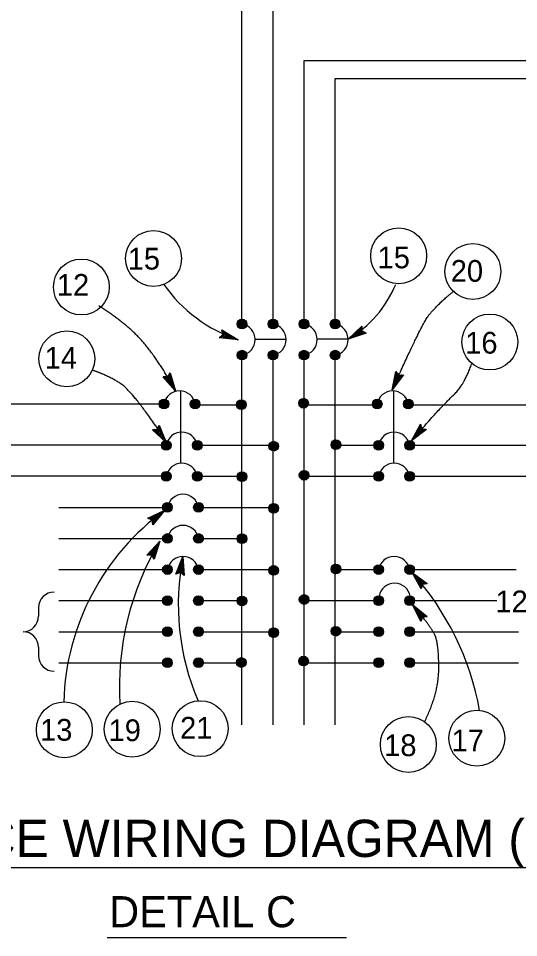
# Model space of a CAD drawing. Extents: x -893 to 867, y -474 to 712.
# Drawn here: x 151.4 to 312.5, y 206.5 to 502.3 of the extents above; entities that cross this region are included whole.
import ezdxf

# ---------------------------------------------------------------- set-up
doc = ezdxf.new("R2010")
doc.units = 0
doc.layers.add('es_CELL-anno', color=7, linetype='Continuous')
doc.layers.add('es_LIGHTING', color=7, linetype='Continuous')

msp = doc.modelspace()

# ---------------------------------------------------------------- linework, layer by layer
at = {"layer": 'es_CELL-anno'}
for p, q in [((216.13, 399.57), (217.31, 400.57)), ((222.24, 398.9), (216.13, 399.57)), ((216.13, 399.57), (216.13, 399.57)), ((220.92, 399.34), (216.47, 399.83)), ((219.62, 399.79), (216.75, 400.1)), ((217.31, 400.57), (216.99, 402.09)), ((216.99, 402.09), (216.99, 402.09)), ((216.99, 402.09), (222.24, 398.9)), ((217.08, 401.69), (220.93, 399.34)), ((218.32, 400.23), (217.08, 400.37)), ((217.18, 401.27), (219.62, 399.79)), ((217.24, 400.89), (218.32, 400.23)), ((222.24, 398.9), (222.24, 398.9)), ((193.1, 341.45), (198.64, 344.1)), ((193.49, 341.3), (197.56, 343.25)), ((197.55, 343.24), (194.71, 339.78)), ((198.64, 344.1), (194.75, 339.35)), ((198.64, 344.1), (198.64, 344.1)), ((194.56, 340.89), (193.1, 341.45)), ((193.1, 341.45), (193.1, 341.45)), ((193.9, 341.16), (196.47, 342.4)), ((194.25, 341), (195.39, 341.54)), ((194.75, 339.35), (194.56, 340.89)), ((195.39, 341.54), (194.6, 340.59)), ((196.47, 342.4), (194.64, 340.16)), ((194.75, 339.35), (194.75, 339.35)), ((192.83, 329.59), (196.98, 334.12)), ((193.24, 329.6), (196.29, 332.93)), ((193.67, 329.63), (195.6, 331.73)), ((195.6, 331.73), (194.73, 328.97)), ((196.29, 332.92), (194.95, 328.64)), ((196.98, 334.12), (195.14, 328.26)), ((196.98, 334.12), (196.98, 334.12)), ((194.39, 329.62), (192.83, 329.59)), ((192.83, 329.59), (192.83, 329.59)), ((194.06, 329.61), (194.91, 330.53)), ((195.14, 328.26), (194.39, 329.62)), ((194.91, 330.53), (194.54, 329.35)), ((202.14, 323.48), (204.42, 329.19)), ((204.42, 329.19), (204.42, 329.19)), ((204.42, 329.19), (204.78, 323.06)), ((195.14, 328.26), (195.14, 328.26)), ((202.53, 323.64), (204.2, 327.83)), ((202.92, 323.81), (203.98, 326.47)), ((203.98, 326.47), (204.15, 323.58)), ((204.2, 327.82), (204.46, 323.35)), ((203.59, 324.06), (202.14, 323.48)), ((202.14, 323.48), (202.14, 323.48)), ((203.29, 323.93), (203.76, 325.1)), ((204.78, 323.06), (203.59, 324.06)), ((203.76, 325.1), (203.83, 323.87)), ((204.78, 323.06), (204.78, 323.06)), ((157.92, 312.71), (157.92, 309.96)), ((157.92, 299.96), (157.92, 297.21)), ((11.5, 229.11), (435.13, 229.11)), ((179.98, 206.5), (257.08, 206.5))]:
    msp.add_line(p, q, dxfattribs=at)
for points in [[(263.42, 401.02), (257.66, 399.15), (262.08, 403.28), (262.08, 402.87), (258.84, 399.85), (263.06, 401.21), (262.71, 401.41), (260.01, 400.53), (262.08, 402.47), (262.07, 402.06), (261.18, 401.22), (262.35, 401.6), (262.07, 401.75), (262.08, 403.28), (262.07, 401.75)], [(200.34, 388.27), (202.07, 382.47), (198.05, 386.99), (198.45, 386.98), (201.4, 383.67), (200.14, 387.92), (199.94, 387.57), (200.75, 384.85), (198.86, 386.97), (199.27, 386.95), (200.08, 386.04), (199.73, 387.22), (199.57, 386.94), (198.05, 386.99), (199.57, 386.94)], [(275.41, 387.6), (271.77, 382.77), (273.02, 388.69), (273.25, 388.36), (272.33, 384.02), (275.01, 387.56), (274.6, 387.51), (272.9, 385.25), (273.48, 388.02), (273.71, 387.68), (273.46, 386.48), (274.2, 387.47), (273.89, 387.43), (273.02, 388.69), (273.89, 387.43)], [(196.78, 371.43), (198.98, 365.8), (194.6, 369.96), (195.01, 369.99), (198.22, 366.93), (196.61, 371.06), (196.44, 370.7), (197.47, 368.05), (195.42, 370.01), (195.82, 370.03), (196.71, 369.18), (196.26, 370.33), (196.13, 370.04), (194.6, 369.96), (196.13, 370.04)], [(282.89, 369.98), (278.02, 366.39), (280.91, 371.71), (281.03, 371.32), (278.92, 367.43), (282.49, 370.06), (282.09, 370.13), (279.81, 368.44), (281.16, 370.93), (281.28, 370.55), (280.7, 369.47), (281.69, 370.2), (281.38, 370.26), (280.91, 371.71), (281.38, 370.26)], [(281.17, 318.73), (278.2, 324.01), (283.12, 320.49), (282.72, 320.41), (279.12, 322.99), (281.29, 319.12), (281.41, 319.51), (280.02, 321.98), (282.32, 320.34), (281.92, 320.26), (280.92, 320.97), (281.53, 319.9), (281.62, 320.2), (283.12, 320.49), (281.62, 320.2)], [(280.99, 308.25), (278.37, 313.7), (283.06, 309.87), (282.65, 309.82), (279.22, 312.63), (281.14, 308.63), (281.28, 309.01), (280.05, 311.56), (282.25, 309.77), (281.84, 309.72), (280.89, 310.5), (281.43, 309.39), (281.54, 309.68), (283.06, 309.87), (281.54, 309.68)]]:
    msp.add_lwpolyline(points, close=True, dxfattribs=at)
for centre in [(273.9, 425.92), (194.98, 425.07), (297.82, 420.89), (171.72, 415.89), (303.26, 398.19), (167.03, 392.79), (166.23, 273.4), (188.11, 273.58), (209.99, 273.76), (299.07, 270.68), (277.02, 268.65)]:
    msp.add_circle(centre, 9, dxfattribs=at)
for centre, radius, start, end in [((237.13, 443.97), 47.47, 214.8514, 251.7201), ((238.95, 430.89), 36.84, 300.5301, 337.3988), ((245.02, 280.14), 79.01, 125.946, 178.3643), ((275.59, 287.03), 91.64, 149.072, 183.3705), ((281.93, 313.83), 79.01, 168.7903, 203.1815), ((210.85, 263.44), 90.58, 10.28, 41.9639), ((162.92, 312.71), 5, 90, 180), ((152.92, 309.96), 5, 270, 0), ((152.92, 299.96), 5, 0, 90), ((162.92, 297.21), 5, 180, 270)]:
    msp.add_arc(centre, radius, start, end, dxfattribs=at)
for points in [[(271.77, 382.77), (280.7, 402.43), (285.17, 409.28), (291.72, 414.64)], [(202.07, 382.47), (196.41, 392.6), (186.58, 403.92), (177.35, 409.88)], [(278.02, 366.39), (287.85, 377.71), (295, 384.26), (297.38, 391.11)], [(199.39, 365.8), (188.37, 382.18), (180.63, 387.24), (175.56, 389.03)], [(282.3, 276.07), (286.83, 285.29), (286.83, 301.01), (284.42, 306.45), (278.37, 313.7)]]:
    msp.add_open_spline(points, degree=2, dxfattribs=at)
at = {"layer": 'es_LIGHTING'}
for p, q in [((223.44, 403.96), (223.44, 504.86)), ((233.44, 403.96), (233.44, 504.85)), ((243.44, 403.96), (243.44, 488.78)), ((243.44, 488.78), (434.89, 488.78)), ((253.44, 403.96), (253.44, 483.01)), ((253.44, 483.01), (447.64, 483.01)), ((237.67, 399), (227.64, 399)), ((257.66, 399.15), (247.66, 399.15)), ((223.44, 274.96), (223.44, 393.96)), ((233.44, 274.96), (233.44, 393.96)), ((243.44, 274.96), (243.44, 393.96)), ((253.44, 274.96), (253.44, 393.96)), ((203.75, 359.2), (203.75, 382.45)), ((272.32, 359.2), (272.32, 382.39)), ((198.75, 378.23), (79.96, 378.23)), ((209.22, 378.01), (223.44, 378.01)), ((243.44, 378.01), (267.3, 378.01)), ((277.73, 377.97), (348.64, 377.97)), ((199.44, 364.96), (-16.57, 364.96)), ((209.44, 364.96), (233.44, 364.96)), ((253.44, 364.96), (267.44, 364.96)), ((277.44, 364.96), (493.45, 364.96)), ((199.44, 354.96), (-16.57, 354.96)), ((209.44, 354.96), (223.44, 354.96)), ((243.44, 354.96), (267.44, 354.96)), ((277.44, 354.96), (493.45, 354.96)), ((164.44, 344.96), (199.44, 344.96)), ((209.44, 344.96), (233.44, 344.96)), ((164.44, 334.96), (199.44, 334.96)), ((209.44, 334.96), (223.44, 334.96)), ((164.44, 324.96), (199.44, 324.96)), ((209.44, 324.96), (233.44, 324.96)), ((253.44, 324.96), (267.44, 324.96)), ((277.44, 324.96), (311.75, 324.96)), ((164.44, 314.96), (199.44, 314.96)), ((209.44, 314.96), (223.44, 314.96)), ((243.44, 314.96), (267.44, 314.96)), ((277.44, 314.96), (305.47, 314.96)), ((164.44, 304.96), (199.44, 304.96)), ((209.44, 304.96), (233.44, 304.96)), ((253.44, 304.96), (267.44, 304.96)), ((277.44, 304.96), (312.44, 304.96)), ((164.44, 294.96), (199.44, 294.96)), ((209.44, 294.96), (223.44, 294.96)), ((243.44, 294.96), (267.44, 294.96)), ((277.44, 294.96), (312.44, 294.96))]:
    msp.add_line(p, q, dxfattribs=at)
for centre, radius in [((223.44, 403.96), 1.56), ((223.44, 403.96), 1.37), ((233.44, 403.96), 1.56), ((233.44, 403.96), 1.37), ((243.44, 403.96), 1.56), ((243.44, 403.96), 1.37), ((253.44, 403.96), 1.56), ((253.44, 403.96), 1.37), ((223.44, 403.96), 1.19), ((223.44, 403.96), 1), ((223.44, 403.96), 0.812), ((223.44, 403.96), 0.625), ((223.44, 403.96), 0.437), ((223.44, 403.96), 0.187), ((233.44, 403.96), 1.19), ((233.44, 403.96), 1), ((233.44, 403.96), 0.812), ((233.44, 403.96), 0.625), ((233.44, 403.96), 0.437), ((233.44, 403.96), 0.187), ((243.44, 403.96), 1.19), ((243.44, 403.96), 1), ((243.44, 403.96), 0.812), ((243.44, 403.96), 0.625), ((243.44, 403.96), 0.437), ((243.44, 403.96), 0.187), ((253.44, 403.96), 1.19), ((253.44, 403.96), 1), ((253.44, 403.96), 0.812), ((253.44, 403.96), 0.625), ((253.44, 403.96), 0.437), ((253.44, 403.96), 0.187), ((223.44, 393.96), 1.56), ((223.44, 393.96), 1.37), ((223.44, 393.96), 1.19), ((223.44, 393.96), 1), ((223.44, 393.96), 0.812), ((223.44, 393.96), 0.625), ((223.44, 393.96), 0.437), ((223.44, 393.96), 0.187), ((233.44, 393.96), 1.56), ((233.44, 393.96), 1.37), ((233.44, 393.96), 1.19), ((233.44, 393.96), 1), ((233.44, 393.96), 0.812), ((233.44, 393.96), 0.625), ((233.44, 393.96), 0.437), ((233.44, 393.96), 0.187), ((243.44, 393.96), 1.56), ((243.44, 393.96), 1.37), ((243.44, 393.96), 1.19), ((243.44, 393.96), 1), ((243.44, 393.96), 0.812), ((243.44, 393.96), 0.625), ((243.44, 393.96), 0.437), ((243.44, 393.96), 0.187), ((253.44, 393.96), 1.56), ((253.44, 393.96), 1.37), ((253.44, 393.96), 1.19), ((253.44, 393.96), 1), ((253.44, 393.96), 0.812), ((253.44, 393.96), 0.625), ((253.44, 393.96), 0.437), ((253.44, 393.96), 0.187), ((198.35, 378.23), 1.56), ((198.35, 378.23), 1.37), ((198.35, 378.23), 1.19), ((198.35, 378.23), 1), ((198.35, 378.23), 0.812), ((198.35, 378.23), 0.625), ((208.35, 378.23), 1.56), ((208.35, 378.23), 1.37), ((208.35, 378.23), 1.19), ((208.35, 378.23), 1), ((208.35, 378.23), 0.812), ((208.35, 378.23), 0.625), ((223.23, 378.04), 1.56), ((223.23, 378.04), 1.37), ((223.23, 378.04), 1.19), ((223.23, 378.04), 1), ((223.23, 378.04), 0.812), ((223.23, 378.04), 0.625), ((243.26, 378.49), 1.56), ((243.26, 378.49), 1.37), ((243.26, 378.49), 1.19), ((243.26, 378.49), 1), ((243.26, 378.49), 0.812), ((243.26, 378.49), 0.625), ((243.26, 378.49), 0.437), ((243.26, 378.49), 0.187), ((266.98, 378.23), 1.56), ((266.98, 378.23), 1.37), ((266.98, 378.23), 1.19), ((266.98, 378.23), 1), ((266.98, 378.23), 0.812), ((266.98, 378.23), 0.625), ((276.98, 378.23), 1.56), ((276.98, 378.23), 1.37), ((276.98, 378.23), 1.19), ((276.98, 378.23), 1), ((276.98, 378.23), 0.812), ((276.98, 378.23), 0.625), ((198.35, 378.23), 0.437), ((198.35, 378.23), 0.187), ((208.35, 378.23), 0.437), ((208.35, 378.23), 0.187), ((223.23, 378.04), 0.437), ((223.23, 378.04), 0.187), ((266.98, 378.23), 0.437), ((266.98, 378.23), 0.187), ((276.98, 378.23), 0.437), ((276.98, 378.23), 0.187), ((199.04, 364.96), 1.56), ((199.04, 364.96), 1.37), ((199.04, 364.96), 1.19), ((199.04, 364.96), 1), ((199.04, 364.96), 0.812), ((199.04, 364.96), 0.625), ((199.04, 364.96), 0.437), ((199.04, 364.96), 0.187), ((209.04, 364.96), 1.56), ((209.04, 364.96), 1.37), ((209.04, 364.96), 1.19), ((209.04, 364.96), 1), ((209.04, 364.96), 0.812), ((209.04, 364.96), 0.625), ((209.04, 364.96), 0.437), ((209.04, 364.96), 0.187), ((233.66, 364.67), 1.56), ((233.66, 364.67), 1.37), ((233.66, 364.67), 1.19), ((233.66, 364.67), 1), ((233.66, 364.67), 0.812), ((233.66, 364.67), 0.625), ((233.66, 364.67), 0.437), ((233.66, 364.67), 0.187), ((253.68, 365.12), 1.56), ((253.68, 365.12), 1.37), ((253.68, 365.12), 1.19), ((253.68, 365.12), 1), ((253.68, 365.12), 0.812), ((253.68, 365.12), 0.625), ((253.68, 365.12), 0.437), ((253.68, 365.12), 0.187), ((267.44, 364.96), 1.56), ((267.44, 364.96), 1.37), ((267.44, 364.96), 1.19), ((267.44, 364.96), 1), ((267.44, 364.96), 0.812), ((267.44, 364.96), 0.625), ((267.44, 364.96), 0.437), ((267.44, 364.96), 0.187), ((277.44, 364.96), 1.56), ((277.44, 364.96), 1.37), ((277.44, 364.96), 1.19), ((277.44, 364.96), 1), ((277.44, 364.96), 0.812), ((277.44, 364.96), 0.625), ((277.44, 364.96), 0.437), ((277.44, 364.96), 0.187), ((199.04, 354.96), 1.56), ((199.04, 354.96), 1.37), ((199.04, 354.96), 1.19), ((199.04, 354.96), 1), ((199.04, 354.96), 0.812), ((199.04, 354.96), 0.625), ((199.04, 354.96), 0.437), ((199.04, 354.96), 0.187), ((209.04, 354.96), 1.56), ((209.04, 354.96), 1.37), ((209.04, 354.96), 1.19), ((209.04, 354.96), 1), ((209.04, 354.96), 0.812), ((209.04, 354.96), 0.625), ((209.04, 354.96), 0.437), ((209.04, 354.96), 0.187), ((223.43, 354.87), 1.56), ((223.43, 354.87), 1.37), ((223.43, 354.87), 1.19), ((223.43, 354.87), 1), ((223.43, 354.87), 0.812), ((223.43, 354.87), 0.625), ((223.43, 354.87), 0.437), ((223.43, 354.87), 0.187), ((243.45, 355.32), 1.56), ((243.45, 355.32), 1.37), ((243.45, 355.32), 1.19), ((243.45, 355.32), 1), ((243.45, 355.32), 0.812), ((243.45, 355.32), 0.625), ((243.45, 355.32), 0.437), ((243.45, 355.32), 0.187), ((267.44, 354.96), 1.56), ((267.44, 354.96), 1.37), ((267.44, 354.96), 1.19), ((267.44, 354.96), 1), ((267.44, 354.96), 0.812), ((267.44, 354.96), 0.625), ((267.44, 354.96), 0.437), ((267.44, 354.96), 0.187), ((277.44, 354.96), 1.56), ((277.44, 354.96), 1.37), ((277.44, 354.96), 1.19), ((277.44, 354.96), 1), ((277.44, 354.96), 0.812), ((277.44, 354.96), 0.625), ((277.44, 354.96), 0.437), ((277.44, 354.96), 0.187), ((199.44, 344.96), 1.56), ((199.44, 344.96), 1.37), ((199.44, 344.96), 1.19), ((209.44, 344.96), 1.56), ((209.44, 344.96), 1.37), ((209.44, 344.96), 1.19), ((233.66, 344.67), 1.56), ((199.44, 344.96), 1), ((199.44, 344.96), 0.812), ((199.44, 344.96), 0.625), ((199.44, 344.96), 0.437), ((199.44, 344.96), 0.187), ((209.44, 344.96), 1), ((209.44, 344.96), 0.812), ((209.44, 344.96), 0.625), ((209.44, 344.96), 0.437), ((209.44, 344.96), 0.187), ((233.66, 344.67), 1.37), ((233.66, 344.67), 1.19), ((233.66, 344.67), 1), ((233.66, 344.67), 0.812), ((233.66, 344.67), 0.625), ((233.66, 344.67), 0.437), ((233.66, 344.67), 0.187), ((199.44, 334.96), 1.56), ((199.44, 334.96), 1.37), ((199.44, 334.96), 1.19), ((199.44, 334.96), 1), ((199.44, 334.96), 0.812), ((199.44, 334.96), 0.625), ((199.44, 334.96), 0.437), ((199.44, 334.96), 0.187), ((209.44, 334.96), 1.56), ((209.44, 334.96), 1.37), ((209.44, 334.96), 1.19), ((209.44, 334.96), 1), ((209.44, 334.96), 0.812), ((209.44, 334.96), 0.625), ((209.44, 334.96), 0.437), ((209.44, 334.96), 0.187), ((223.43, 334.87), 1.56), ((223.43, 334.87), 1.37), ((223.43, 334.87), 1.19), ((223.43, 334.87), 1), ((223.43, 334.87), 0.812), ((223.43, 334.87), 0.625), ((223.43, 334.87), 0.437), ((223.43, 334.87), 0.187), ((199.44, 324.96), 1.56), ((199.44, 324.96), 1.37), ((199.44, 324.96), 1.19), ((199.44, 324.96), 1), ((199.44, 324.96), 0.812), ((199.44, 324.96), 0.625), ((209.44, 324.96), 1.56), ((209.44, 324.96), 1.37), ((209.44, 324.96), 1.19), ((209.44, 324.96), 1), ((209.44, 324.96), 0.812), ((209.44, 324.96), 0.625), ((233.66, 324.67), 1.56), ((233.66, 324.67), 1.37), ((233.66, 324.67), 1.19), ((233.66, 324.67), 1), ((233.66, 324.67), 0.812), ((253.68, 325.12), 1.56), ((253.68, 325.12), 1.37), ((253.68, 325.12), 1.19), ((253.68, 325.12), 1), ((253.68, 325.12), 0.812), ((253.68, 325.12), 0.625), ((253.68, 325.12), 0.437), ((267.44, 324.96), 1.56), ((267.44, 324.96), 1.37), ((267.44, 324.96), 1.19), ((267.44, 324.96), 1), ((267.44, 324.96), 0.812), ((267.44, 324.96), 0.625), ((277.44, 324.96), 1.56), ((277.44, 324.96), 1.37), ((277.44, 324.96), 1.19), ((277.44, 324.96), 1), ((277.44, 324.96), 0.812), ((277.44, 324.96), 0.625), ((199.44, 324.96), 0.437), ((199.44, 324.96), 0.187), ((209.44, 324.96), 0.437), ((209.44, 324.96), 0.187), ((233.66, 324.67), 0.625), ((233.66, 324.67), 0.437), ((233.66, 324.67), 0.187), ((253.68, 325.12), 0.187), ((267.44, 324.96), 0.437), ((267.44, 324.96), 0.187), ((277.44, 324.96), 0.437), ((277.44, 324.96), 0.187), ((243.45, 315.32), 1.56), ((243.45, 315.32), 1.37), ((199.44, 314.96), 1.56), ((199.44, 314.96), 1.37), ((199.44, 314.96), 1.19), ((199.44, 314.96), 1), ((199.44, 314.96), 0.812), ((199.44, 314.96), 0.625), ((199.44, 314.96), 0.437), ((199.44, 314.96), 0.187), ((209.44, 314.96), 1.56), ((209.44, 314.96), 1.37), ((209.44, 314.96), 1.19), ((209.44, 314.96), 1), ((209.44, 314.96), 0.812), ((209.44, 314.96), 0.625), ((209.44, 314.96), 0.437), ((209.44, 314.96), 0.187), ((223.43, 314.87), 1.56), ((223.43, 314.87), 1.37), ((223.43, 314.87), 1.19), ((223.43, 314.87), 1), ((223.43, 314.87), 0.812), ((223.43, 314.87), 0.625), ((223.43, 314.87), 0.437), ((223.43, 314.87), 0.187), ((243.45, 315.32), 1.19), ((243.45, 315.32), 1), ((243.45, 315.32), 0.812), ((243.45, 315.32), 0.625), ((243.45, 315.32), 0.437), ((243.45, 315.32), 0.187), ((267.44, 314.96), 1.56), ((267.44, 314.96), 1.37), ((267.44, 314.96), 1.19), ((267.44, 314.96), 1), ((267.44, 314.96), 0.812), ((267.44, 314.96), 0.625), ((267.44, 314.96), 0.437), ((267.44, 314.96), 0.187), ((277.44, 314.96), 1.56), ((277.44, 314.96), 1.37), ((277.44, 314.96), 1.19), ((277.44, 314.96), 1), ((277.44, 314.96), 0.812), ((277.44, 314.96), 0.625), ((277.44, 314.96), 0.437), ((277.44, 314.96), 0.187), ((199.44, 304.96), 1.56), ((199.44, 304.96), 1.37), ((199.44, 304.96), 1.19), ((199.44, 304.96), 1), ((199.44, 304.96), 0.812), ((199.44, 304.96), 0.625), ((199.44, 304.96), 0.437), ((199.44, 304.96), 0.187), ((209.44, 304.96), 1.56), ((209.44, 304.96), 1.37), ((209.44, 304.96), 1.19), ((209.44, 304.96), 1), ((209.44, 304.96), 0.812), ((209.44, 304.96), 0.625), ((209.44, 304.96), 0.437), ((209.44, 304.96), 0.187), ((233.66, 304.67), 1.56), ((233.66, 304.67), 1.37), ((233.66, 304.67), 1.19), ((233.66, 304.67), 1), ((233.66, 304.67), 0.812), ((233.66, 304.67), 0.625), ((233.66, 304.67), 0.437), ((233.66, 304.67), 0.187), ((253.68, 305.12), 1.56), ((253.68, 305.12), 1.37), ((253.68, 305.12), 1.19), ((253.68, 305.12), 1), ((253.68, 305.12), 0.812), ((253.68, 305.12), 0.625), ((253.68, 305.12), 0.437), ((253.68, 305.12), 0.187), ((267.44, 304.96), 1.56), ((267.44, 304.96), 1.37), ((267.44, 304.96), 1.19), ((267.44, 304.96), 1), ((267.44, 304.96), 0.812), ((267.44, 304.96), 0.625), ((267.44, 304.96), 0.437), ((267.44, 304.96), 0.187), ((277.44, 304.96), 1.56), ((277.44, 304.96), 1.37), ((277.44, 304.96), 1.19), ((277.44, 304.96), 1), ((277.44, 304.96), 0.812), ((277.44, 304.96), 0.625), ((277.44, 304.96), 0.437), ((277.44, 304.96), 0.187), ((199.44, 294.96), 1.56), ((199.44, 294.96), 1.37), ((199.44, 294.96), 1.19), ((199.44, 294.96), 1), ((209.44, 294.96), 1.56), ((209.44, 294.96), 1.37), ((209.44, 294.96), 1.19), ((209.44, 294.96), 1), ((223.23, 295.04), 1.56), ((223.23, 295.04), 1.37), ((223.23, 295.04), 1.19), ((223.23, 295.04), 1), ((223.23, 295.04), 0.812), ((243.26, 295.49), 1.56), ((243.26, 295.49), 1.37), ((243.26, 295.49), 1.19), ((243.26, 295.49), 1), ((243.26, 295.49), 0.812), ((243.26, 295.49), 0.625), ((243.26, 295.49), 0.437), ((267.44, 294.96), 1.56), ((267.44, 294.96), 1.37), ((267.44, 294.96), 1.19), ((267.44, 294.96), 1), ((277.44, 294.96), 1.56), ((277.44, 294.96), 1.37), ((277.44, 294.96), 1.19), ((277.44, 294.96), 1), ((199.44, 294.96), 0.812), ((199.44, 294.96), 0.625), ((199.44, 294.96), 0.437), ((199.44, 294.96), 0.187), ((209.44, 294.96), 0.812), ((209.44, 294.96), 0.625), ((209.44, 294.96), 0.437), ((209.44, 294.96), 0.187), ((223.23, 295.04), 0.625), ((223.23, 295.04), 0.437), ((223.23, 295.04), 0.187), ((243.26, 295.49), 0.187), ((267.44, 294.96), 0.812), ((267.44, 294.96), 0.625), ((267.44, 294.96), 0.437), ((267.44, 294.96), 0.187), ((277.44, 294.96), 0.812), ((277.44, 294.96), 0.625), ((277.44, 294.96), 0.437), ((277.44, 294.96), 0.187)]:
    msp.add_circle(centre, radius, dxfattribs=at)
for centre, start, end in [((222.59, 398.96), 279.6159, 80.387), ((232.59, 398.96), 279.6159, 80.3868), ((242.59, 398.96), 279.6159, 80.3877), ((252.59, 398.96), 279.6159, 80.3875), ((203.35, 377.38), 9.6159, 170.3841), ((271.98, 377.38), 9.6159, 170.3841), ((204.04, 364.11), 9.6159, 170.3841), ((272.44, 364.11), 9.6159, 170.3841), ((204.04, 354.11), 9.6159, 170.3841), ((272.44, 354.11), 9.6159, 170.3841), ((204.44, 344.11), 9.6159, 170.3841), ((204.44, 334.11), 9.6159, 170.3841), ((204.44, 324.11), 9.6159, 170.3841), ((272.44, 324.11), 9.6159, 170.3841), ((272.59, 315.5), 9.6159, 170.3841)]:
    msp.add_arc(centre, 5.07, start, end, dxfattribs=at)

# ---------------------------------------------------------------- texts
at = {"layer": 'es_CELL-anno'}
for s, height, p in [('15', 7, (186.64, 421.5)), ('15', 7, (267.12, 421.92)), ('20', 7, (290.67, 417.57)), ('12', 7, (163.82, 413.07)), ('16', 7, (295.33, 394.45)), ('14', 7, (159.9, 389.6)), ('120 V, RAMP METERING', 7, (305.05, 311.2)), ('13', 7, (158.41, 269.87)), ('19', 7, (180.48, 269.73)), ('21', 7, (203.51, 270.54)), ('17', 7, (290.94, 266.46)), ('18', 7, (269.23, 264.91)), ('120/240 V SERVICE WIRING DIAGRAM (TYPICAL)', 12, (13.15, 232.45)), ('DETAIL C', 10, (180.66, 209.85))]:
    msp.add_text(s, height=height, dxfattribs=at).set_placement(p)

doc.saveas('drawing.dxf')
